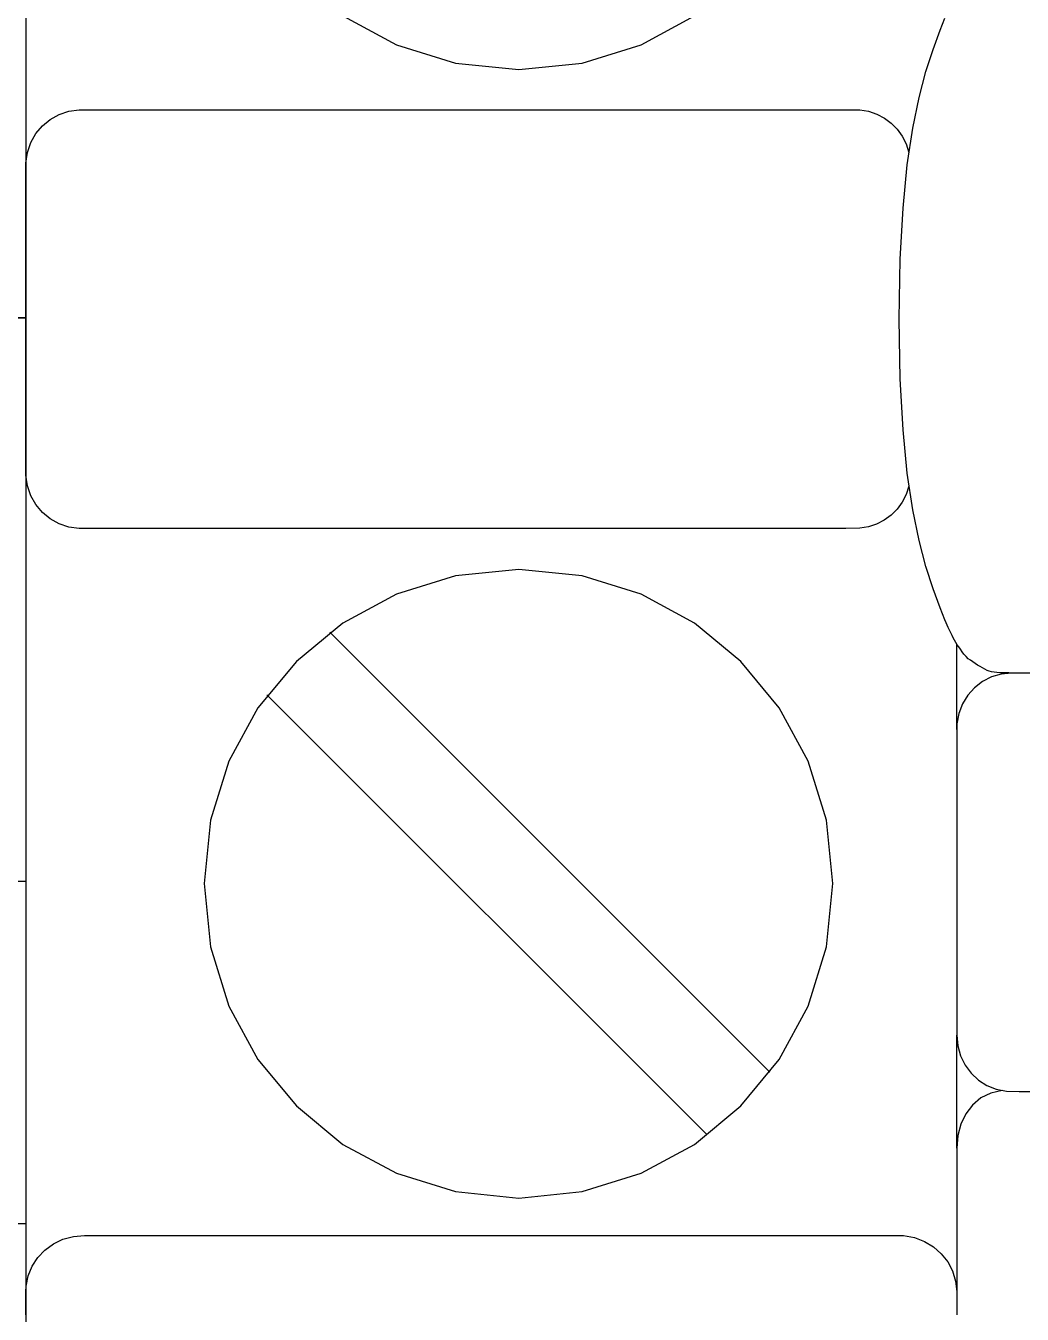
# Model space of a CAD drawing. Extents: x 1 to 47.7, y 0.2 to 35.
# Drawn here: x 34.958 to 35.488, y 2.905 to 3.591 of the extents above; entities that cross this region are included whole.
import ezdxf

# ---------------------------------------------------------------- set-up
doc = ezdxf.new("R2010")
doc.units = 0
doc.header["$MEASUREMENT"] = 0
for name, color, linetype in [('5_1___24__TARGET_LEDS___12', 7, 'CONTINUOUS'), ('6_1__EMPTY_IO_BOARD_POSITI', 7, 'CONTINUOUS'), ('6_2___8__INDEPENDENT_INPUT', 7, 'CONTINUOUS'), ('6_3___8__OPTOISO_INDEPENDE', 7, 'CONTINUOUS'), ('6_4___24__OPTOISO_INDEPEND', 7, 'CONTINUOUS'), ('6_5___8__INDEPENDENT_INPUT', 7, 'CONTINUOUS'), ('6_6___8__INDEPENDENT_INPUT', 7, 'CONTINUOUS'), ('6_7___8__OPTOISO_INDEPENDE', 7, 'CONTINUOUS'), ('6_8___8__OPTOISO_INDEPENDE', 7, 'CONTINUOUS'), ('7_0_____DWG', 7, 'CONTINUOUS')]:
    doc.layers.add(name, color=color, linetype=linetype)

msp = doc.modelspace()

# ---------------------------------------------------------------- linework, layer by layer
at = {"layer": '5_1___24__TARGET_LEDS___12'}
for points in [[(34.95794, 3.60324), (34.95794, 3.49213), (34.95794, 3.3868), (34.95794, 3.2877), (34.95794, 3.19529), (34.95794, 3.11), (34.95794, 3.07017), (34.95794, 3.03228), (34.95794, 2.9964), (34.95794, 2.96258), (34.95794, 2.93088), (34.95794, 2.90134)], [(35.12675, 3.59585), (35.15519, 3.58042), (35.1866, 3.57067), (35.22031, 3.56727), (35.25399, 3.57067), (35.28536, 3.58042), (35.31374, 3.59585)], [(35.4826, 3.24603), (35.4811, 3.24604), (35.47953, 3.24606), (35.47793, 3.24611), (35.47633, 3.24619), (35.47477, 3.24631), (35.47329, 3.24648), (35.47191, 3.24671), (35.47069, 3.247), (35.46955, 3.24742), (35.4683, 3.24801), (35.46704, 3.2487), (35.46578, 3.24946), (35.46451, 3.25027), (35.46324, 3.2511), (35.46197, 3.25195), (35.46071, 3.25278), (35.45946, 3.25357), (35.45831, 3.2548), (35.45724, 3.25611), (35.45625, 3.25739), (35.45532, 3.25865), (35.45446, 3.25989), (35.45365, 3.26112), (35.45289, 3.26235), (35.45218, 3.26358), (35.45152, 3.26482), (35.4509, 3.26599), (35.45034, 3.26708), (35.44981, 3.26814), (35.4493, 3.2692), (35.44879, 3.27031), (35.44827, 3.27151), (35.4477, 3.27283), (35.44708, 3.27433), (35.4446, 3.28065), (35.44079, 3.29093), (35.43698, 3.30272), (35.43331, 3.31654), (35.42995, 3.33291), (35.42707, 3.35237), (35.42481, 3.37544), (35.42334, 3.40265), (35.42281, 3.43451), (35.42334, 3.46637), (35.42481, 3.49357), (35.42707, 3.51663), (35.42995, 3.53609), (35.43331, 3.55247), (35.43698, 3.56628), (35.44079, 3.57807), (35.4446, 3.58835), (35.44708, 3.59467)], [(35.42793, 3.34545), (35.42643, 3.34101), (35.42431, 3.33692), (35.42163, 3.33324), (35.41844, 3.33002), (35.41479, 3.32734), (35.41076, 3.32525), (35.4064, 3.32382), (35.40176, 3.3231), (35.39427, 3.32303), (35.36203, 3.32303), (35.30794, 3.32303), (35.24027, 3.32303), (35.16729, 3.32303), (35.09725, 3.32303), (35.03844, 3.32303), (34.99911, 3.32303), (34.98636, 3.32304), (34.9808, 3.32374), (34.97562, 3.32547), (34.9709, 3.3281), (34.96677, 3.33155), (34.96331, 3.3357), (34.96063, 3.34045), (34.95882, 3.34571), (34.95798, 3.35136), (34.95794, 3.35634), (34.95794, 3.3705), (34.95794, 3.39282), (34.95794, 3.42004), (34.95794, 3.44888), (34.95794, 3.4761), (34.95794, 3.49842), (34.95794, 3.51258), (34.95798, 3.51756), (34.95882, 3.52321), (34.96063, 3.52846), (34.96331, 3.53322), (34.96677, 3.53737), (34.9709, 3.54081), (34.97562, 3.54344), (34.9808, 3.54516), (34.98636, 3.54586), (34.99911, 3.54588), (35.03844, 3.54588), (35.09725, 3.54588), (35.16729, 3.54588), (35.24027, 3.54588), (35.30794, 3.54588), (35.36203, 3.54588), (35.39427, 3.54588), (35.40177, 3.5458), (35.40643, 3.54508), (35.41081, 3.54363), (35.41486, 3.54151), (35.4185, 3.5388), (35.42169, 3.53555), (35.42436, 3.53183), (35.42646, 3.5277), (35.42793, 3.52322)], [(34.95798, 3.43519), (34.80829, 3.43519), (34.80828, 3.35518)], [(35.35396, 3.03351), (35.1197, 3.26777)], [(35.45336, 3.21604), (35.45336, 3.26159)], [(35.4983, 3.24603), (35.4826, 3.24603), (35.47704, 3.24549), (35.47183, 3.24393), (35.46707, 3.24146), (35.46287, 3.23818), (35.45931, 3.23419), (35.45649, 3.22958), (35.45452, 3.22446), (35.45349, 3.21893), (35.45336, 3.21442), (35.45336, 3.20262), (35.45336, 3.18206), (35.45336, 3.15594), (35.45336, 3.12744), (35.45336, 3.09973), (35.45336, 3.07599), (35.45336, 3.05942), (35.45336, 3.05319), (35.45388, 3.04749), (35.4554, 3.04215), (35.4578, 3.03727), (35.461, 3.03295), (35.4649, 3.0293), (35.46939, 3.02641), (35.47438, 3.02438), (35.47978, 3.02332), (35.48669, 3.02318), (35.51642, 3.02318)], [(35.32054, 3.00009), (35.08628, 3.23435)], [(35.45336, 3.00764), (35.45336, 3.05319)], [(35.47758, 3.02376), (35.47155, 3.02239), (35.46627, 3.01976), (35.4618, 3.01602), (35.45821, 3.01134), (35.45556, 3.00585), (35.45392, 2.99971), (35.45336, 2.99307), (35.45336, 2.98884), (35.45336, 2.97792), (35.45336, 2.96298), (35.45336, 2.94671), (35.45336, 2.93178), (35.45336, 2.92085), (35.45336, 2.91662)], [(35.45336, 2.99307), (35.45336, 3.00764)], [(34.95794, 2.90425), (34.95794, 2.90472), (34.95794, 2.90598), (34.95794, 2.90778), (34.95794, 2.90989), (34.95794, 2.91205), (34.95794, 2.91404), (34.95794, 2.9156), (34.95794, 2.91649), (34.95808, 2.91951), (34.95919, 2.92504), (34.96131, 2.93016), (34.96432, 2.93477), (34.96814, 2.93877), (34.97265, 2.94205), (34.97774, 2.94452), (34.98332, 2.94608), (34.98927, 2.94662), (35.00583, 2.94662), (35.04988, 2.94662), (35.11294, 2.94662), (35.18658, 2.94662), (35.26234, 2.94662), (35.33175, 2.94662), (35.38636, 2.94662), (35.41772, 2.94662), (35.42505, 2.94648), (35.43083, 2.94542), (35.43617, 2.9434), (35.44099, 2.94051), (35.44516, 2.93685), (35.44859, 2.93254), (35.45117, 2.92766), (35.45279, 2.92232), (35.45336, 2.91662), (35.45336, 2.91614), (35.45336, 2.91489), (35.45336, 2.91308), (35.45336, 2.91098), (35.45336, 2.90881), (35.45336, 2.90683), (35.45336, 2.90527), (35.45336, 2.90437)]]:
    msp.add_lwpolyline(points, dxfattribs=at)
msp.add_lwpolyline([(35.22031, 2.9665), (35.25399, 2.9699), (35.28536, 2.97966), (35.31374, 2.99509), (35.33846, 3.01553), (35.35886, 3.0403), (35.37426, 3.06874), (35.38399, 3.10018), (35.38738, 3.13393), (35.38399, 3.16763), (35.37426, 3.19902), (35.35886, 3.22743), (35.33846, 3.25219), (35.31374, 3.27262), (35.28536, 3.28804), (35.25399, 3.29779), (35.22031, 3.30119), (35.1866, 3.29779), (35.15519, 3.28804), (35.12675, 3.27262), (35.10196, 3.25219), (35.08149, 3.22743), (35.06604, 3.19902), (35.05626, 3.16763), (35.05286, 3.13393), (35.05626, 3.10018), (35.06604, 3.06874), (35.08149, 3.0403), (35.10196, 3.01553), (35.12675, 2.99509), (35.15519, 2.97966), (35.1866, 2.9699)], close=True, dxfattribs=at)
at = {"layer": '6_1__EMPTY_IO_BOARD_POSITI'}
msp.add_lwpolyline([(34.95817, 2.86891), (34.95817, 2.90728), (34.95817, 2.95), (34.95817, 2.99693), (34.95817, 3.04791), (34.95817, 3.10279), (34.95817, 3.16141), (34.95817, 3.22362), (34.95817, 3.28928), (34.95817, 3.35822), (34.95817, 3.43029), (34.95817, 3.50534), (34.95817, 3.58321), (34.95817, 3.66375)], dxfattribs=at)
at = {"layer": '6_2___8__INDEPENDENT_INPUT'}
for points in [[(34.95794, 3.60324), (34.95794, 3.49213), (34.95794, 3.3868), (34.95794, 3.2877), (34.95794, 3.19529), (34.95794, 3.11), (34.95794, 3.07017), (34.95794, 3.03228), (34.95794, 2.9964), (34.95794, 2.96258), (34.95794, 2.93088), (34.95794, 2.90134)], [(35.12675, 3.59585), (35.15519, 3.58042), (35.1866, 3.57067), (35.22031, 3.56727), (35.25399, 3.57067), (35.28536, 3.58042), (35.31374, 3.59585)], [(35.4826, 3.24603), (35.4811, 3.24604), (35.47953, 3.24606), (35.47793, 3.24611), (35.47633, 3.24619), (35.47477, 3.24631), (35.47329, 3.24648), (35.47191, 3.24671), (35.47069, 3.247), (35.46955, 3.24742), (35.4683, 3.24801), (35.46704, 3.2487), (35.46578, 3.24946), (35.46451, 3.25027), (35.46324, 3.2511), (35.46197, 3.25195), (35.46071, 3.25278), (35.45946, 3.25357), (35.45831, 3.2548), (35.45724, 3.25611), (35.45625, 3.25739), (35.45532, 3.25865), (35.45446, 3.25989), (35.45365, 3.26112), (35.45289, 3.26235), (35.45218, 3.26358), (35.45152, 3.26482), (35.4509, 3.26599), (35.45034, 3.26708), (35.44981, 3.26814), (35.4493, 3.2692), (35.44879, 3.27031), (35.44827, 3.27151), (35.4477, 3.27283), (35.44708, 3.27433), (35.4446, 3.28065), (35.44079, 3.29093), (35.43698, 3.30272), (35.43331, 3.31654), (35.42995, 3.33291), (35.42707, 3.35237), (35.42481, 3.37544), (35.42334, 3.40265), (35.42281, 3.43451), (35.42334, 3.46637), (35.42481, 3.49357), (35.42707, 3.51663), (35.42995, 3.53609), (35.43331, 3.55247), (35.43698, 3.56628), (35.44079, 3.57807), (35.4446, 3.58835), (35.44708, 3.59467)], [(35.42793, 3.34545), (35.42643, 3.34101), (35.42431, 3.33692), (35.42163, 3.33324), (35.41844, 3.33002), (35.41479, 3.32734), (35.41076, 3.32525), (35.4064, 3.32382), (35.40176, 3.3231), (35.39427, 3.32303), (35.36203, 3.32303), (35.30794, 3.32303), (35.24027, 3.32303), (35.16729, 3.32303), (35.09725, 3.32303), (35.03844, 3.32303), (34.99911, 3.32303), (34.98636, 3.32304), (34.9808, 3.32374), (34.97562, 3.32547), (34.9709, 3.3281), (34.96677, 3.33155), (34.96331, 3.3357), (34.96063, 3.34045), (34.95882, 3.34571), (34.95798, 3.35136), (34.95794, 3.35634), (34.95794, 3.3705), (34.95794, 3.39282), (34.95794, 3.42004), (34.95794, 3.44888), (34.95794, 3.4761), (34.95794, 3.49842), (34.95794, 3.51258), (34.95798, 3.51756), (34.95882, 3.52321), (34.96063, 3.52846), (34.96331, 3.53322), (34.96677, 3.53737), (34.9709, 3.54081), (34.97562, 3.54344), (34.9808, 3.54516), (34.98636, 3.54586), (34.99911, 3.54588), (35.03844, 3.54588), (35.09725, 3.54588), (35.16729, 3.54588), (35.24027, 3.54588), (35.30794, 3.54588), (35.36203, 3.54588), (35.39427, 3.54588), (35.40177, 3.5458), (35.40643, 3.54508), (35.41081, 3.54363), (35.41486, 3.54151), (35.4185, 3.5388), (35.42169, 3.53555), (35.42436, 3.53183), (35.42646, 3.5277), (35.42793, 3.52322)], [(35.35396, 3.03351), (35.1197, 3.26777)], [(35.45336, 3.21604), (35.45336, 3.26159)], [(35.4983, 3.24603), (35.4826, 3.24603), (35.47704, 3.24549), (35.47183, 3.24393), (35.46707, 3.24146), (35.46287, 3.23818), (35.45931, 3.23419), (35.45649, 3.22958), (35.45452, 3.22446), (35.45349, 3.21893), (35.45336, 3.21442), (35.45336, 3.20262), (35.45336, 3.18206), (35.45336, 3.15594), (35.45336, 3.12744), (35.45336, 3.09973), (35.45336, 3.07599), (35.45336, 3.05942), (35.45336, 3.05319), (35.45388, 3.04749), (35.4554, 3.04215), (35.4578, 3.03727), (35.461, 3.03295), (35.4649, 3.0293), (35.46939, 3.02641), (35.47438, 3.02438), (35.47978, 3.02332), (35.48669, 3.02318), (35.51642, 3.02318)], [(35.32054, 3.00009), (35.08628, 3.23435)], [(35.45336, 3.00764), (35.45336, 3.05319)], [(35.47758, 3.02376), (35.47155, 3.02239), (35.46627, 3.01976), (35.4618, 3.01602), (35.45821, 3.01134), (35.45556, 3.00585), (35.45392, 2.99971), (35.45336, 2.99307), (35.45336, 2.98884), (35.45336, 2.97792), (35.45336, 2.96298), (35.45336, 2.94671), (35.45336, 2.93178), (35.45336, 2.92085), (35.45336, 2.91662)], [(35.45336, 2.99307), (35.45336, 3.00764)], [(34.95794, 2.90425), (34.95794, 2.90472), (34.95794, 2.90598), (34.95794, 2.90778), (34.95794, 2.90989), (34.95794, 2.91205), (34.95794, 2.91404), (34.95794, 2.9156), (34.95794, 2.91649), (34.95808, 2.91951), (34.95919, 2.92504), (34.96131, 2.93016), (34.96432, 2.93477), (34.96814, 2.93877), (34.97265, 2.94205), (34.97774, 2.94452), (34.98332, 2.94608), (34.98927, 2.94662), (35.00583, 2.94662), (35.04988, 2.94662), (35.11294, 2.94662), (35.18658, 2.94662), (35.26234, 2.94662), (35.33175, 2.94662), (35.38636, 2.94662), (35.41772, 2.94662), (35.42505, 2.94648), (35.43083, 2.94542), (35.43617, 2.9434), (35.44099, 2.94051), (35.44516, 2.93685), (35.44859, 2.93254), (35.45117, 2.92766), (35.45279, 2.92232), (35.45336, 2.91662), (35.45336, 2.91614), (35.45336, 2.91489), (35.45336, 2.91308), (35.45336, 2.91098), (35.45336, 2.90881), (35.45336, 2.90683), (35.45336, 2.90527), (35.45336, 2.90437)]]:
    msp.add_lwpolyline(points, dxfattribs=at)
msp.add_lwpolyline([(35.22031, 2.9665), (35.25399, 2.9699), (35.28536, 2.97966), (35.31374, 2.99509), (35.33846, 3.01553), (35.35886, 3.0403), (35.37426, 3.06874), (35.38399, 3.10018), (35.38738, 3.13393), (35.38399, 3.16763), (35.37426, 3.19902), (35.35886, 3.22743), (35.33846, 3.25219), (35.31374, 3.27262), (35.28536, 3.28804), (35.25399, 3.29779), (35.22031, 3.30119), (35.1866, 3.29779), (35.15519, 3.28804), (35.12675, 3.27262), (35.10196, 3.25219), (35.08149, 3.22743), (35.06604, 3.19902), (35.05626, 3.16763), (35.05286, 3.13393), (35.05626, 3.10018), (35.06604, 3.06874), (35.08149, 3.0403), (35.10196, 3.01553), (35.12675, 2.99509), (35.15519, 2.97966), (35.1866, 2.9699)], close=True, dxfattribs=at)
at = {"layer": '6_3___8__OPTOISO_INDEPENDE'}
for points in [[(34.95794, 3.60324), (34.95794, 3.49213), (34.95794, 3.3868), (34.95794, 3.2877), (34.95794, 3.19529), (34.95794, 3.11), (34.95794, 3.07017), (34.95794, 3.03228), (34.95794, 2.9964), (34.95794, 2.96258), (34.95794, 2.93088), (34.95794, 2.90134)], [(35.12675, 3.59585), (35.15519, 3.58042), (35.1866, 3.57067), (35.22031, 3.56727), (35.25399, 3.57067), (35.28536, 3.58042), (35.31374, 3.59585)], [(35.4826, 3.24603), (35.4811, 3.24604), (35.47953, 3.24606), (35.47793, 3.24611), (35.47633, 3.24619), (35.47477, 3.24631), (35.47329, 3.24648), (35.47191, 3.24671), (35.47069, 3.247), (35.46955, 3.24742), (35.4683, 3.24801), (35.46704, 3.2487), (35.46578, 3.24946), (35.46451, 3.25027), (35.46324, 3.2511), (35.46197, 3.25195), (35.46071, 3.25278), (35.45946, 3.25357), (35.45831, 3.2548), (35.45724, 3.25611), (35.45625, 3.25739), (35.45532, 3.25865), (35.45446, 3.25989), (35.45365, 3.26112), (35.45289, 3.26235), (35.45218, 3.26358), (35.45152, 3.26482), (35.4509, 3.26599), (35.45034, 3.26708), (35.44981, 3.26814), (35.4493, 3.2692), (35.44879, 3.27031), (35.44827, 3.27151), (35.4477, 3.27283), (35.44708, 3.27433), (35.4446, 3.28065), (35.44079, 3.29093), (35.43698, 3.30272), (35.43331, 3.31654), (35.42995, 3.33291), (35.42707, 3.35237), (35.42481, 3.37544), (35.42334, 3.40265), (35.42281, 3.43451), (35.42334, 3.46637), (35.42481, 3.49357), (35.42707, 3.51663), (35.42995, 3.53609), (35.43331, 3.55247), (35.43698, 3.56628), (35.44079, 3.57807), (35.4446, 3.58835), (35.44708, 3.59467)], [(35.42793, 3.34545), (35.42643, 3.34101), (35.42431, 3.33692), (35.42163, 3.33324), (35.41844, 3.33002), (35.41479, 3.32734), (35.41076, 3.32525), (35.4064, 3.32382), (35.40176, 3.3231), (35.39427, 3.32303), (35.36203, 3.32303), (35.30794, 3.32303), (35.24027, 3.32303), (35.16729, 3.32303), (35.09725, 3.32303), (35.03844, 3.32303), (34.99911, 3.32303), (34.98636, 3.32304), (34.9808, 3.32374), (34.97562, 3.32547), (34.9709, 3.3281), (34.96677, 3.33155), (34.96331, 3.3357), (34.96063, 3.34045), (34.95882, 3.34571), (34.95798, 3.35136), (34.95794, 3.35634), (34.95794, 3.3705), (34.95794, 3.39282), (34.95794, 3.42004), (34.95794, 3.44888), (34.95794, 3.4761), (34.95794, 3.49842), (34.95794, 3.51258), (34.95798, 3.51756), (34.95882, 3.52321), (34.96063, 3.52846), (34.96331, 3.53322), (34.96677, 3.53737), (34.9709, 3.54081), (34.97562, 3.54344), (34.9808, 3.54516), (34.98636, 3.54586), (34.99911, 3.54588), (35.03844, 3.54588), (35.09725, 3.54588), (35.16729, 3.54588), (35.24027, 3.54588), (35.30794, 3.54588), (35.36203, 3.54588), (35.39427, 3.54588), (35.40177, 3.5458), (35.40643, 3.54508), (35.41081, 3.54363), (35.41486, 3.54151), (35.4185, 3.5388), (35.42169, 3.53555), (35.42436, 3.53183), (35.42646, 3.5277), (35.42793, 3.52322)], [(35.35396, 3.03351), (35.1197, 3.26777)], [(35.45336, 3.21604), (35.45336, 3.26159)], [(35.4983, 3.24603), (35.4826, 3.24603), (35.47704, 3.24549), (35.47183, 3.24393), (35.46707, 3.24146), (35.46287, 3.23818), (35.45931, 3.23419), (35.45649, 3.22958), (35.45452, 3.22446), (35.45349, 3.21893), (35.45336, 3.21442), (35.45336, 3.20262), (35.45336, 3.18206), (35.45336, 3.15594), (35.45336, 3.12744), (35.45336, 3.09973), (35.45336, 3.07599), (35.45336, 3.05942), (35.45336, 3.05319), (35.45388, 3.04749), (35.4554, 3.04215), (35.4578, 3.03727), (35.461, 3.03295), (35.4649, 3.0293), (35.46939, 3.02641), (35.47438, 3.02438), (35.47978, 3.02332), (35.48669, 3.02318), (35.51642, 3.02318)], [(35.32054, 3.00009), (35.08628, 3.23435)], [(35.45336, 3.00764), (35.45336, 3.05319)], [(35.47758, 3.02376), (35.47155, 3.02239), (35.46627, 3.01976), (35.4618, 3.01602), (35.45821, 3.01134), (35.45556, 3.00585), (35.45392, 2.99971), (35.45336, 2.99307), (35.45336, 2.98884), (35.45336, 2.97792), (35.45336, 2.96298), (35.45336, 2.94671), (35.45336, 2.93178), (35.45336, 2.92085), (35.45336, 2.91662)], [(35.45336, 2.99307), (35.45336, 3.00764)], [(34.95794, 2.90425), (34.95794, 2.90472), (34.95794, 2.90598), (34.95794, 2.90778), (34.95794, 2.90989), (34.95794, 2.91205), (34.95794, 2.91404), (34.95794, 2.9156), (34.95794, 2.91649), (34.95808, 2.91951), (34.95919, 2.92504), (34.96131, 2.93016), (34.96432, 2.93477), (34.96814, 2.93877), (34.97265, 2.94205), (34.97774, 2.94452), (34.98332, 2.94608), (34.98927, 2.94662), (35.00583, 2.94662), (35.04988, 2.94662), (35.11294, 2.94662), (35.18658, 2.94662), (35.26234, 2.94662), (35.33175, 2.94662), (35.38636, 2.94662), (35.41772, 2.94662), (35.42505, 2.94648), (35.43083, 2.94542), (35.43617, 2.9434), (35.44099, 2.94051), (35.44516, 2.93685), (35.44859, 2.93254), (35.45117, 2.92766), (35.45279, 2.92232), (35.45336, 2.91662), (35.45336, 2.91614), (35.45336, 2.91489), (35.45336, 2.91308), (35.45336, 2.91098), (35.45336, 2.90881), (35.45336, 2.90683), (35.45336, 2.90527), (35.45336, 2.90437)]]:
    msp.add_lwpolyline(points, dxfattribs=at)
msp.add_lwpolyline([(35.22031, 2.9665), (35.25399, 2.9699), (35.28536, 2.97966), (35.31374, 2.99509), (35.33846, 3.01553), (35.35886, 3.0403), (35.37426, 3.06874), (35.38399, 3.10018), (35.38738, 3.13393), (35.38399, 3.16763), (35.37426, 3.19902), (35.35886, 3.22743), (35.33846, 3.25219), (35.31374, 3.27262), (35.28536, 3.28804), (35.25399, 3.29779), (35.22031, 3.30119), (35.1866, 3.29779), (35.15519, 3.28804), (35.12675, 3.27262), (35.10196, 3.25219), (35.08149, 3.22743), (35.06604, 3.19902), (35.05626, 3.16763), (35.05286, 3.13393), (35.05626, 3.10018), (35.06604, 3.06874), (35.08149, 3.0403), (35.10196, 3.01553), (35.12675, 2.99509), (35.15519, 2.97966), (35.1866, 2.9699)], close=True, dxfattribs=at)
at = {"layer": '6_4___24__OPTOISO_INDEPEND'}
for points in [[(34.95794, 3.60324), (34.95794, 3.49213), (34.95794, 3.3868), (34.95794, 3.2877), (34.95794, 3.19529), (34.95794, 3.11), (34.95794, 3.07017), (34.95794, 3.03228), (34.95794, 2.9964), (34.95794, 2.96258), (34.95794, 2.93088), (34.95794, 2.90134)], [(35.12675, 3.59585), (35.15519, 3.58042), (35.1866, 3.57067), (35.22031, 3.56727), (35.25399, 3.57067), (35.28536, 3.58042), (35.31374, 3.59585)], [(35.4826, 3.24603), (35.4811, 3.24604), (35.47953, 3.24606), (35.47793, 3.24611), (35.47633, 3.24619), (35.47477, 3.24631), (35.47329, 3.24648), (35.47191, 3.24671), (35.47069, 3.247), (35.46955, 3.24742), (35.4683, 3.24801), (35.46704, 3.2487), (35.46578, 3.24946), (35.46451, 3.25027), (35.46324, 3.2511), (35.46197, 3.25195), (35.46071, 3.25278), (35.45946, 3.25357), (35.45831, 3.2548), (35.45724, 3.25611), (35.45625, 3.25739), (35.45532, 3.25865), (35.45446, 3.25989), (35.45365, 3.26112), (35.45289, 3.26235), (35.45218, 3.26358), (35.45152, 3.26482), (35.4509, 3.26599), (35.45034, 3.26708), (35.44981, 3.26814), (35.4493, 3.2692), (35.44879, 3.27031), (35.44827, 3.27151), (35.4477, 3.27283), (35.44708, 3.27433), (35.4446, 3.28065), (35.44079, 3.29093), (35.43698, 3.30272), (35.43331, 3.31654), (35.42995, 3.33291), (35.42707, 3.35237), (35.42481, 3.37544), (35.42334, 3.40265), (35.42281, 3.43451), (35.42334, 3.46637), (35.42481, 3.49357), (35.42707, 3.51663), (35.42995, 3.53609), (35.43331, 3.55247), (35.43698, 3.56628), (35.44079, 3.57807), (35.4446, 3.58835), (35.44708, 3.59467)], [(35.42793, 3.34545), (35.42643, 3.34101), (35.42431, 3.33692), (35.42163, 3.33324), (35.41844, 3.33002), (35.41479, 3.32734), (35.41076, 3.32525), (35.4064, 3.32382), (35.40176, 3.3231), (35.39427, 3.32303), (35.36203, 3.32303), (35.30794, 3.32303), (35.24027, 3.32303), (35.16729, 3.32303), (35.09725, 3.32303), (35.03844, 3.32303), (34.99911, 3.32303), (34.98636, 3.32304), (34.9808, 3.32374), (34.97562, 3.32547), (34.9709, 3.3281), (34.96677, 3.33155), (34.96331, 3.3357), (34.96063, 3.34045), (34.95882, 3.34571), (34.95798, 3.35136), (34.95794, 3.35634), (34.95794, 3.3705), (34.95794, 3.39282), (34.95794, 3.42004), (34.95794, 3.44888), (34.95794, 3.4761), (34.95794, 3.49842), (34.95794, 3.51258), (34.95798, 3.51756), (34.95882, 3.52321), (34.96063, 3.52846), (34.96331, 3.53322), (34.96677, 3.53737), (34.9709, 3.54081), (34.97562, 3.54344), (34.9808, 3.54516), (34.98636, 3.54586), (34.99911, 3.54588), (35.03844, 3.54588), (35.09725, 3.54588), (35.16729, 3.54588), (35.24027, 3.54588), (35.30794, 3.54588), (35.36203, 3.54588), (35.39427, 3.54588), (35.40177, 3.5458), (35.40643, 3.54508), (35.41081, 3.54363), (35.41486, 3.54151), (35.4185, 3.5388), (35.42169, 3.53555), (35.42436, 3.53183), (35.42646, 3.5277), (35.42793, 3.52322)], [(35.35396, 3.03351), (35.1197, 3.26777)], [(35.45336, 3.21604), (35.45336, 3.26159)], [(35.4983, 3.24603), (35.4826, 3.24603), (35.47704, 3.24549), (35.47183, 3.24393), (35.46707, 3.24146), (35.46287, 3.23818), (35.45931, 3.23419), (35.45649, 3.22958), (35.45452, 3.22446), (35.45349, 3.21893), (35.45336, 3.21442), (35.45336, 3.20262), (35.45336, 3.18206), (35.45336, 3.15594), (35.45336, 3.12744), (35.45336, 3.09973), (35.45336, 3.07599), (35.45336, 3.05942), (35.45336, 3.05319), (35.45388, 3.04749), (35.4554, 3.04215), (35.4578, 3.03727), (35.461, 3.03295), (35.4649, 3.0293), (35.46939, 3.02641), (35.47438, 3.02438), (35.47978, 3.02332), (35.48669, 3.02318), (35.51642, 3.02318)], [(35.32054, 3.00009), (35.08628, 3.23435)], [(35.45336, 3.00764), (35.45336, 3.05319)], [(35.47758, 3.02376), (35.47155, 3.02239), (35.46627, 3.01976), (35.4618, 3.01602), (35.45821, 3.01134), (35.45556, 3.00585), (35.45392, 2.99971), (35.45336, 2.99307), (35.45336, 2.98884), (35.45336, 2.97792), (35.45336, 2.96298), (35.45336, 2.94671), (35.45336, 2.93178), (35.45336, 2.92085), (35.45336, 2.91662)], [(35.45336, 2.99307), (35.45336, 3.00764)], [(34.95794, 2.90425), (34.95794, 2.90472), (34.95794, 2.90598), (34.95794, 2.90778), (34.95794, 2.90989), (34.95794, 2.91205), (34.95794, 2.91404), (34.95794, 2.9156), (34.95794, 2.91649), (34.95808, 2.91951), (34.95919, 2.92504), (34.96131, 2.93016), (34.96432, 2.93477), (34.96814, 2.93877), (34.97265, 2.94205), (34.97774, 2.94452), (34.98332, 2.94608), (34.98927, 2.94662), (35.00583, 2.94662), (35.04988, 2.94662), (35.11294, 2.94662), (35.18658, 2.94662), (35.26234, 2.94662), (35.33175, 2.94662), (35.38636, 2.94662), (35.41772, 2.94662), (35.42505, 2.94648), (35.43083, 2.94542), (35.43617, 2.9434), (35.44099, 2.94051), (35.44516, 2.93685), (35.44859, 2.93254), (35.45117, 2.92766), (35.45279, 2.92232), (35.45336, 2.91662), (35.45336, 2.91614), (35.45336, 2.91489), (35.45336, 2.91308), (35.45336, 2.91098), (35.45336, 2.90881), (35.45336, 2.90683), (35.45336, 2.90527), (35.45336, 2.90437)]]:
    msp.add_lwpolyline(points, dxfattribs=at)
msp.add_lwpolyline([(35.22031, 2.9665), (35.25399, 2.9699), (35.28536, 2.97966), (35.31374, 2.99509), (35.33846, 3.01553), (35.35886, 3.0403), (35.37426, 3.06874), (35.38399, 3.10018), (35.38738, 3.13393), (35.38399, 3.16763), (35.37426, 3.19902), (35.35886, 3.22743), (35.33846, 3.25219), (35.31374, 3.27262), (35.28536, 3.28804), (35.25399, 3.29779), (35.22031, 3.30119), (35.1866, 3.29779), (35.15519, 3.28804), (35.12675, 3.27262), (35.10196, 3.25219), (35.08149, 3.22743), (35.06604, 3.19902), (35.05626, 3.16763), (35.05286, 3.13393), (35.05626, 3.10018), (35.06604, 3.06874), (35.08149, 3.0403), (35.10196, 3.01553), (35.12675, 2.99509), (35.15519, 2.97966), (35.1866, 2.9699)], close=True, dxfattribs=at)
at = {"layer": '6_5___8__INDEPENDENT_INPUT'}
for points in [[(34.95795, 3.43519), (34.80828, 3.43519), (34.80828, 3.50516), (34.76703, 3.52517), (34.84954, 3.55519), (34.76703, 3.5852), (34.84954, 3.61522), (34.76703, 3.64523), (34.84954, 3.67525), (34.80828, 3.69526), (34.80828, 3.73519), (34.95795, 3.73519)], [(34.95794, 3.60324), (34.95794, 3.49213), (34.95794, 3.3868), (34.95794, 3.2877), (34.95794, 3.19529), (34.95794, 3.11), (34.95794, 3.07017), (34.95794, 3.03228), (34.95794, 2.9964), (34.95794, 2.96258), (34.95794, 2.93088), (34.95794, 2.90134)], [(35.12675, 3.59585), (35.15519, 3.58042), (35.1866, 3.57067), (35.22031, 3.56727), (35.25399, 3.57067), (35.28536, 3.58042), (35.31374, 3.59585)], [(35.4826, 3.24603), (35.4811, 3.24604), (35.47953, 3.24606), (35.47793, 3.24611), (35.47633, 3.24619), (35.47477, 3.24631), (35.47329, 3.24648), (35.47191, 3.24671), (35.47069, 3.247), (35.46955, 3.24742), (35.4683, 3.24801), (35.46704, 3.2487), (35.46578, 3.24946), (35.46451, 3.25027), (35.46324, 3.2511), (35.46197, 3.25195), (35.46071, 3.25278), (35.45946, 3.25357), (35.45831, 3.2548), (35.45724, 3.25611), (35.45625, 3.25739), (35.45532, 3.25865), (35.45446, 3.25989), (35.45365, 3.26112), (35.45289, 3.26235), (35.45218, 3.26358), (35.45152, 3.26482), (35.4509, 3.26599), (35.45034, 3.26708), (35.44981, 3.26814), (35.4493, 3.2692), (35.44879, 3.27031), (35.44827, 3.27151), (35.4477, 3.27283), (35.44708, 3.27433), (35.4446, 3.28065), (35.44079, 3.29093), (35.43698, 3.30272), (35.43331, 3.31654), (35.42995, 3.33291), (35.42707, 3.35237), (35.42481, 3.37544), (35.42334, 3.40265), (35.42281, 3.43451), (35.42334, 3.46637), (35.42481, 3.49357), (35.42707, 3.51663), (35.42995, 3.53609), (35.43331, 3.55247), (35.43698, 3.56628), (35.44079, 3.57807), (35.4446, 3.58835), (35.44708, 3.59467)], [(35.42793, 3.34545), (35.42643, 3.34101), (35.42431, 3.33692), (35.42163, 3.33324), (35.41844, 3.33002), (35.41479, 3.32734), (35.41076, 3.32525), (35.4064, 3.32382), (35.40176, 3.3231), (35.39427, 3.32303), (35.36203, 3.32303), (35.30794, 3.32303), (35.24027, 3.32303), (35.16729, 3.32303), (35.09725, 3.32303), (35.03844, 3.32303), (34.99911, 3.32303), (34.98636, 3.32304), (34.9808, 3.32374), (34.97562, 3.32547), (34.9709, 3.3281), (34.96677, 3.33155), (34.96331, 3.3357), (34.96063, 3.34045), (34.95882, 3.34571), (34.95798, 3.35136), (34.95794, 3.35634), (34.95794, 3.3705), (34.95794, 3.39282), (34.95794, 3.42004), (34.95794, 3.44888), (34.95794, 3.4761), (34.95794, 3.49842), (34.95794, 3.51258), (34.95798, 3.51756), (34.95882, 3.52321), (34.96063, 3.52846), (34.96331, 3.53322), (34.96677, 3.53737), (34.9709, 3.54081), (34.97562, 3.54344), (34.9808, 3.54516), (34.98636, 3.54586), (34.99911, 3.54588), (35.03844, 3.54588), (35.09725, 3.54588), (35.16729, 3.54588), (35.24027, 3.54588), (35.30794, 3.54588), (35.36203, 3.54588), (35.39427, 3.54588), (35.40177, 3.5458), (35.40643, 3.54508), (35.41081, 3.54363), (35.41486, 3.54151), (35.4185, 3.5388), (35.42169, 3.53555), (35.42436, 3.53183), (35.42646, 3.5277), (35.42793, 3.52322)], [(34.80828, 3.31277), (34.80828, 3.43519), (34.95795, 3.43519)], [(35.35396, 3.03351), (35.1197, 3.26777)], [(35.45336, 3.21604), (35.45336, 3.26159)], [(34.80828, 3.2577), (34.80828, 3.1352), (34.95795, 3.1352)], [(35.4983, 3.24603), (35.4826, 3.24603), (35.47704, 3.24549), (35.47183, 3.24393), (35.46707, 3.24146), (35.46287, 3.23818), (35.45931, 3.23419), (35.45649, 3.22958), (35.45452, 3.22446), (35.45349, 3.21893), (35.45336, 3.21442), (35.45336, 3.20262), (35.45336, 3.18206), (35.45336, 3.15594), (35.45336, 3.12744), (35.45336, 3.09973), (35.45336, 3.07599), (35.45336, 3.05942), (35.45336, 3.05319), (35.45388, 3.04749), (35.4554, 3.04215), (35.4578, 3.03727), (35.461, 3.03295), (35.4649, 3.0293), (35.46939, 3.02641), (35.47438, 3.02438), (35.47978, 3.02332), (35.48669, 3.02318), (35.51642, 3.02318)], [(35.32054, 3.00009), (35.08628, 3.23435)], [(35.45336, 3.00764), (35.45336, 3.05319)], [(35.47758, 3.02376), (35.47155, 3.02239), (35.46627, 3.01976), (35.4618, 3.01602), (35.45821, 3.01134), (35.45556, 3.00585), (35.45392, 2.99971), (35.45336, 2.99307), (35.45336, 2.98884), (35.45336, 2.97792), (35.45336, 2.96298), (35.45336, 2.94671), (35.45336, 2.93178), (35.45336, 2.92085), (35.45336, 2.91662)], [(35.45336, 2.99307), (35.45336, 3.00764)], [(34.95794, 2.90425), (34.95794, 2.90472), (34.95794, 2.90598), (34.95794, 2.90778), (34.95794, 2.90989), (34.95794, 2.91205), (34.95794, 2.91404), (34.95794, 2.9156), (34.95794, 2.91649), (34.95808, 2.91951), (34.95919, 2.92504), (34.96131, 2.93016), (34.96432, 2.93477), (34.96814, 2.93877), (34.97265, 2.94205), (34.97774, 2.94452), (34.98332, 2.94608), (34.98927, 2.94662), (35.00583, 2.94662), (35.04988, 2.94662), (35.11294, 2.94662), (35.18658, 2.94662), (35.26234, 2.94662), (35.33175, 2.94662), (35.38636, 2.94662), (35.41772, 2.94662), (35.42505, 2.94648), (35.43083, 2.94542), (35.43617, 2.9434), (35.44099, 2.94051), (35.44516, 2.93685), (35.44859, 2.93254), (35.45117, 2.92766), (35.45279, 2.92232), (35.45336, 2.91662), (35.45336, 2.91614), (35.45336, 2.91489), (35.45336, 2.91308), (35.45336, 2.91098), (35.45336, 2.90881), (35.45336, 2.90683), (35.45336, 2.90527), (35.45336, 2.90437)]]:
    msp.add_lwpolyline(points, dxfattribs=at)
msp.add_lwpolyline([(35.22031, 2.9665), (35.25399, 2.9699), (35.28536, 2.97966), (35.31374, 2.99509), (35.33846, 3.01553), (35.35886, 3.0403), (35.37426, 3.06874), (35.38399, 3.10018), (35.38738, 3.13393), (35.38399, 3.16763), (35.37426, 3.19902), (35.35886, 3.22743), (35.33846, 3.25219), (35.31374, 3.27262), (35.28536, 3.28804), (35.25399, 3.29779), (35.22031, 3.30119), (35.1866, 3.29779), (35.15519, 3.28804), (35.12675, 3.27262), (35.10196, 3.25219), (35.08149, 3.22743), (35.06604, 3.19902), (35.05626, 3.16763), (35.05286, 3.13393), (35.05626, 3.10018), (35.06604, 3.06874), (35.08149, 3.0403), (35.10196, 3.01553), (35.12675, 2.99509), (35.15519, 2.97966), (35.1866, 2.9699)], close=True, dxfattribs=at)
at = {"layer": '6_6___8__INDEPENDENT_INPUT'}
for points in [[(34.95794, 3.60324), (34.95794, 3.49213), (34.95794, 3.3868), (34.95794, 3.2877), (34.95794, 3.19529), (34.95794, 3.11), (34.95794, 3.07017), (34.95794, 3.03228), (34.95794, 2.9964), (34.95794, 2.96258), (34.95794, 2.93088), (34.95794, 2.90134)], [(35.12675, 3.59585), (35.15519, 3.58042), (35.1866, 3.57067), (35.22031, 3.56727), (35.25399, 3.57067), (35.28536, 3.58042), (35.31374, 3.59585)], [(35.4826, 3.24603), (35.4811, 3.24604), (35.47953, 3.24606), (35.47793, 3.24611), (35.47633, 3.24619), (35.47477, 3.24631), (35.47329, 3.24648), (35.47191, 3.24671), (35.47069, 3.247), (35.46955, 3.24742), (35.4683, 3.24801), (35.46704, 3.2487), (35.46578, 3.24946), (35.46451, 3.25027), (35.46324, 3.2511), (35.46197, 3.25195), (35.46071, 3.25278), (35.45946, 3.25357), (35.45831, 3.2548), (35.45724, 3.25611), (35.45625, 3.25739), (35.45532, 3.25865), (35.45446, 3.25989), (35.45365, 3.26112), (35.45289, 3.26235), (35.45218, 3.26358), (35.45152, 3.26482), (35.4509, 3.26599), (35.45034, 3.26708), (35.44981, 3.26814), (35.4493, 3.2692), (35.44879, 3.27031), (35.44827, 3.27151), (35.4477, 3.27283), (35.44708, 3.27433), (35.4446, 3.28065), (35.44079, 3.29093), (35.43698, 3.30272), (35.43331, 3.31654), (35.42995, 3.33291), (35.42707, 3.35237), (35.42481, 3.37544), (35.42334, 3.40265), (35.42281, 3.43451), (35.42334, 3.46637), (35.42481, 3.49357), (35.42707, 3.51663), (35.42995, 3.53609), (35.43331, 3.55247), (35.43698, 3.56628), (35.44079, 3.57807), (35.4446, 3.58835), (35.44708, 3.59467)], [(35.42793, 3.34545), (35.42643, 3.34101), (35.42431, 3.33692), (35.42163, 3.33324), (35.41844, 3.33002), (35.41479, 3.32734), (35.41076, 3.32525), (35.4064, 3.32382), (35.40176, 3.3231), (35.39427, 3.32303), (35.36203, 3.32303), (35.30794, 3.32303), (35.24027, 3.32303), (35.16729, 3.32303), (35.09725, 3.32303), (35.03844, 3.32303), (34.99911, 3.32303), (34.98636, 3.32304), (34.9808, 3.32374), (34.97562, 3.32547), (34.9709, 3.3281), (34.96677, 3.33155), (34.96331, 3.3357), (34.96063, 3.34045), (34.95882, 3.34571), (34.95798, 3.35136), (34.95794, 3.35634), (34.95794, 3.3705), (34.95794, 3.39282), (34.95794, 3.42004), (34.95794, 3.44888), (34.95794, 3.4761), (34.95794, 3.49842), (34.95794, 3.51258), (34.95798, 3.51756), (34.95882, 3.52321), (34.96063, 3.52846), (34.96331, 3.53322), (34.96677, 3.53737), (34.9709, 3.54081), (34.97562, 3.54344), (34.9808, 3.54516), (34.98636, 3.54586), (34.99911, 3.54588), (35.03844, 3.54588), (35.09725, 3.54588), (35.16729, 3.54588), (35.24027, 3.54588), (35.30794, 3.54588), (35.36203, 3.54588), (35.39427, 3.54588), (35.40177, 3.5458), (35.40643, 3.54508), (35.41081, 3.54363), (35.41486, 3.54151), (35.4185, 3.5388), (35.42169, 3.53555), (35.42436, 3.53183), (35.42646, 3.5277), (35.42793, 3.52322)], [(35.35396, 3.03351), (35.1197, 3.26777)], [(35.45336, 3.21604), (35.45336, 3.26159)], [(35.4983, 3.24603), (35.4826, 3.24603), (35.47704, 3.24549), (35.47183, 3.24393), (35.46707, 3.24146), (35.46287, 3.23818), (35.45931, 3.23419), (35.45649, 3.22958), (35.45452, 3.22446), (35.45349, 3.21893), (35.45336, 3.21442), (35.45336, 3.20262), (35.45336, 3.18206), (35.45336, 3.15594), (35.45336, 3.12744), (35.45336, 3.09973), (35.45336, 3.07599), (35.45336, 3.05942), (35.45336, 3.05319), (35.45388, 3.04749), (35.4554, 3.04215), (35.4578, 3.03727), (35.461, 3.03295), (35.4649, 3.0293), (35.46939, 3.02641), (35.47438, 3.02438), (35.47978, 3.02332), (35.48669, 3.02318), (35.51642, 3.02318)], [(35.32054, 3.00009), (35.08628, 3.23435)], [(35.45336, 3.00764), (35.45336, 3.05319)], [(35.47758, 3.02376), (35.47155, 3.02239), (35.46627, 3.01976), (35.4618, 3.01602), (35.45821, 3.01134), (35.45556, 3.00585), (35.45392, 2.99971), (35.45336, 2.99307), (35.45336, 2.98884), (35.45336, 2.97792), (35.45336, 2.96298), (35.45336, 2.94671), (35.45336, 2.93178), (35.45336, 2.92085), (35.45336, 2.91662)], [(35.45336, 2.99307), (35.45336, 3.00764)], [(34.95794, 2.90425), (34.95794, 2.90472), (34.95794, 2.90598), (34.95794, 2.90778), (34.95794, 2.90989), (34.95794, 2.91205), (34.95794, 2.91404), (34.95794, 2.9156), (34.95794, 2.91649), (34.95808, 2.91951), (34.95919, 2.92504), (34.96131, 2.93016), (34.96432, 2.93477), (34.96814, 2.93877), (34.97265, 2.94205), (34.97774, 2.94452), (34.98332, 2.94608), (34.98927, 2.94662), (35.00583, 2.94662), (35.04988, 2.94662), (35.11294, 2.94662), (35.18658, 2.94662), (35.26234, 2.94662), (35.33175, 2.94662), (35.38636, 2.94662), (35.41772, 2.94662), (35.42505, 2.94648), (35.43083, 2.94542), (35.43617, 2.9434), (35.44099, 2.94051), (35.44516, 2.93685), (35.44859, 2.93254), (35.45117, 2.92766), (35.45279, 2.92232), (35.45336, 2.91662), (35.45336, 2.91614), (35.45336, 2.91489), (35.45336, 2.91308), (35.45336, 2.91098), (35.45336, 2.90881), (35.45336, 2.90683), (35.45336, 2.90527), (35.45336, 2.90437)]]:
    msp.add_lwpolyline(points, dxfattribs=at)
msp.add_lwpolyline([(35.22031, 2.9665), (35.25399, 2.9699), (35.28536, 2.97966), (35.31374, 2.99509), (35.33846, 3.01553), (35.35886, 3.0403), (35.37426, 3.06874), (35.38399, 3.10018), (35.38738, 3.13393), (35.38399, 3.16763), (35.37426, 3.19902), (35.35886, 3.22743), (35.33846, 3.25219), (35.31374, 3.27262), (35.28536, 3.28804), (35.25399, 3.29779), (35.22031, 3.30119), (35.1866, 3.29779), (35.15519, 3.28804), (35.12675, 3.27262), (35.10196, 3.25219), (35.08149, 3.22743), (35.06604, 3.19902), (35.05626, 3.16763), (35.05286, 3.13393), (35.05626, 3.10018), (35.06604, 3.06874), (35.08149, 3.0403), (35.10196, 3.01553), (35.12675, 2.99509), (35.15519, 2.97966), (35.1866, 2.9699)], close=True, dxfattribs=at)
at = {"layer": '6_7___8__OPTOISO_INDEPENDE'}
for points in [[(34.95794, 3.60324), (34.95794, 3.49213), (34.95794, 3.3868), (34.95794, 3.2877), (34.95794, 3.19529), (34.95794, 3.11), (34.95794, 3.07017), (34.95794, 3.03228), (34.95794, 2.9964), (34.95794, 2.96258), (34.95794, 2.93088), (34.95794, 2.90134)], [(35.12675, 3.59585), (35.15519, 3.58042), (35.1866, 3.57067), (35.22031, 3.56727), (35.25399, 3.57067), (35.28536, 3.58042), (35.31374, 3.59585)], [(35.4826, 3.24603), (35.4811, 3.24604), (35.47953, 3.24606), (35.47793, 3.24611), (35.47633, 3.24619), (35.47477, 3.24631), (35.47329, 3.24648), (35.47191, 3.24671), (35.47069, 3.247), (35.46955, 3.24742), (35.4683, 3.24801), (35.46704, 3.2487), (35.46578, 3.24946), (35.46451, 3.25027), (35.46324, 3.2511), (35.46197, 3.25195), (35.46071, 3.25278), (35.45946, 3.25357), (35.45831, 3.2548), (35.45724, 3.25611), (35.45625, 3.25739), (35.45532, 3.25865), (35.45446, 3.25989), (35.45365, 3.26112), (35.45289, 3.26235), (35.45218, 3.26358), (35.45152, 3.26482), (35.4509, 3.26599), (35.45034, 3.26708), (35.44981, 3.26814), (35.4493, 3.2692), (35.44879, 3.27031), (35.44827, 3.27151), (35.4477, 3.27283), (35.44708, 3.27433), (35.4446, 3.28065), (35.44079, 3.29093), (35.43698, 3.30272), (35.43331, 3.31654), (35.42995, 3.33291), (35.42707, 3.35237), (35.42481, 3.37544), (35.42334, 3.40265), (35.42281, 3.43451), (35.42334, 3.46637), (35.42481, 3.49357), (35.42707, 3.51663), (35.42995, 3.53609), (35.43331, 3.55247), (35.43698, 3.56628), (35.44079, 3.57807), (35.4446, 3.58835), (35.44708, 3.59467)], [(35.42793, 3.34545), (35.42643, 3.34101), (35.42431, 3.33692), (35.42163, 3.33324), (35.41844, 3.33002), (35.41479, 3.32734), (35.41076, 3.32525), (35.4064, 3.32382), (35.40176, 3.3231), (35.39427, 3.32303), (35.36203, 3.32303), (35.30794, 3.32303), (35.24027, 3.32303), (35.16729, 3.32303), (35.09725, 3.32303), (35.03844, 3.32303), (34.99911, 3.32303), (34.98636, 3.32304), (34.9808, 3.32374), (34.97562, 3.32547), (34.9709, 3.3281), (34.96677, 3.33155), (34.96331, 3.3357), (34.96063, 3.34045), (34.95882, 3.34571), (34.95798, 3.35136), (34.95794, 3.35634), (34.95794, 3.3705), (34.95794, 3.39282), (34.95794, 3.42004), (34.95794, 3.44888), (34.95794, 3.4761), (34.95794, 3.49842), (34.95794, 3.51258), (34.95798, 3.51756), (34.95882, 3.52321), (34.96063, 3.52846), (34.96331, 3.53322), (34.96677, 3.53737), (34.9709, 3.54081), (34.97562, 3.54344), (34.9808, 3.54516), (34.98636, 3.54586), (34.99911, 3.54588), (35.03844, 3.54588), (35.09725, 3.54588), (35.16729, 3.54588), (35.24027, 3.54588), (35.30794, 3.54588), (35.36203, 3.54588), (35.39427, 3.54588), (35.40177, 3.5458), (35.40643, 3.54508), (35.41081, 3.54363), (35.41486, 3.54151), (35.4185, 3.5388), (35.42169, 3.53555), (35.42436, 3.53183), (35.42646, 3.5277), (35.42793, 3.52322)], [(35.35396, 3.03351), (35.1197, 3.26777)], [(35.45336, 3.21604), (35.45336, 3.26159)], [(35.4983, 3.24603), (35.4826, 3.24603), (35.47704, 3.24549), (35.47183, 3.24393), (35.46707, 3.24146), (35.46287, 3.23818), (35.45931, 3.23419), (35.45649, 3.22958), (35.45452, 3.22446), (35.45349, 3.21893), (35.45336, 3.21442), (35.45336, 3.20262), (35.45336, 3.18206), (35.45336, 3.15594), (35.45336, 3.12744), (35.45336, 3.09973), (35.45336, 3.07599), (35.45336, 3.05942), (35.45336, 3.05319), (35.45388, 3.04749), (35.4554, 3.04215), (35.4578, 3.03727), (35.461, 3.03295), (35.4649, 3.0293), (35.46939, 3.02641), (35.47438, 3.02438), (35.47978, 3.02332), (35.48669, 3.02318), (35.51642, 3.02318)], [(35.32054, 3.00009), (35.08628, 3.23435)], [(35.45336, 3.00764), (35.45336, 3.05319)], [(35.47758, 3.02376), (35.47155, 3.02239), (35.46627, 3.01976), (35.4618, 3.01602), (35.45821, 3.01134), (35.45556, 3.00585), (35.45392, 2.99971), (35.45336, 2.99307), (35.45336, 2.98884), (35.45336, 2.97792), (35.45336, 2.96298), (35.45336, 2.94671), (35.45336, 2.93178), (35.45336, 2.92085), (35.45336, 2.91662)], [(35.45336, 2.99307), (35.45336, 3.00764)], [(34.95794, 2.90425), (34.95794, 2.90472), (34.95794, 2.90598), (34.95794, 2.90778), (34.95794, 2.90989), (34.95794, 2.91205), (34.95794, 2.91404), (34.95794, 2.9156), (34.95794, 2.91649), (34.95808, 2.91951), (34.95919, 2.92504), (34.96131, 2.93016), (34.96432, 2.93477), (34.96814, 2.93877), (34.97265, 2.94205), (34.97774, 2.94452), (34.98332, 2.94608), (34.98927, 2.94662), (35.00583, 2.94662), (35.04988, 2.94662), (35.11294, 2.94662), (35.18658, 2.94662), (35.26234, 2.94662), (35.33175, 2.94662), (35.38636, 2.94662), (35.41772, 2.94662), (35.42505, 2.94648), (35.43083, 2.94542), (35.43617, 2.9434), (35.44099, 2.94051), (35.44516, 2.93685), (35.44859, 2.93254), (35.45117, 2.92766), (35.45279, 2.92232), (35.45336, 2.91662), (35.45336, 2.91614), (35.45336, 2.91489), (35.45336, 2.91308), (35.45336, 2.91098), (35.45336, 2.90881), (35.45336, 2.90683), (35.45336, 2.90527), (35.45336, 2.90437)]]:
    msp.add_lwpolyline(points, dxfattribs=at)
msp.add_lwpolyline([(35.22031, 2.9665), (35.25399, 2.9699), (35.28536, 2.97966), (35.31374, 2.99509), (35.33846, 3.01553), (35.35886, 3.0403), (35.37426, 3.06874), (35.38399, 3.10018), (35.38738, 3.13393), (35.38399, 3.16763), (35.37426, 3.19902), (35.35886, 3.22743), (35.33846, 3.25219), (35.31374, 3.27262), (35.28536, 3.28804), (35.25399, 3.29779), (35.22031, 3.30119), (35.1866, 3.29779), (35.15519, 3.28804), (35.12675, 3.27262), (35.10196, 3.25219), (35.08149, 3.22743), (35.06604, 3.19902), (35.05626, 3.16763), (35.05286, 3.13393), (35.05626, 3.10018), (35.06604, 3.06874), (35.08149, 3.0403), (35.10196, 3.01553), (35.12675, 2.99509), (35.15519, 2.97966), (35.1866, 2.9699)], close=True, dxfattribs=at)
at = {"layer": '6_8___8__OPTOISO_INDEPENDE'}
for points in [[(34.95794, 3.60324), (34.95794, 3.49213), (34.95794, 3.3868), (34.95794, 3.2877), (34.95794, 3.19529), (34.95794, 3.11), (34.95794, 3.07017), (34.95794, 3.03228), (34.95794, 2.9964), (34.95794, 2.96258), (34.95794, 2.93088), (34.95794, 2.90134)], [(35.12675, 3.59585), (35.15519, 3.58042), (35.1866, 3.57067), (35.22031, 3.56727), (35.25399, 3.57067), (35.28536, 3.58042), (35.31374, 3.59585)], [(35.4826, 3.24603), (35.4811, 3.24604), (35.47953, 3.24606), (35.47793, 3.24611), (35.47633, 3.24619), (35.47477, 3.24631), (35.47329, 3.24648), (35.47191, 3.24671), (35.47069, 3.247), (35.46955, 3.24742), (35.4683, 3.24801), (35.46704, 3.2487), (35.46578, 3.24946), (35.46451, 3.25027), (35.46324, 3.2511), (35.46197, 3.25195), (35.46071, 3.25278), (35.45946, 3.25357), (35.45831, 3.2548), (35.45724, 3.25611), (35.45625, 3.25739), (35.45532, 3.25865), (35.45446, 3.25989), (35.45365, 3.26112), (35.45289, 3.26235), (35.45218, 3.26358), (35.45152, 3.26482), (35.4509, 3.26599), (35.45034, 3.26708), (35.44981, 3.26814), (35.4493, 3.2692), (35.44879, 3.27031), (35.44827, 3.27151), (35.4477, 3.27283), (35.44708, 3.27433), (35.4446, 3.28065), (35.44079, 3.29093), (35.43698, 3.30272), (35.43331, 3.31654), (35.42995, 3.33291), (35.42707, 3.35237), (35.42481, 3.37544), (35.42334, 3.40265), (35.42281, 3.43451), (35.42334, 3.46637), (35.42481, 3.49357), (35.42707, 3.51663), (35.42995, 3.53609), (35.43331, 3.55247), (35.43698, 3.56628), (35.44079, 3.57807), (35.4446, 3.58835), (35.44708, 3.59467)], [(35.42793, 3.34545), (35.42643, 3.34101), (35.42431, 3.33692), (35.42163, 3.33324), (35.41844, 3.33002), (35.41479, 3.32734), (35.41076, 3.32525), (35.4064, 3.32382), (35.40176, 3.3231), (35.39427, 3.32303), (35.36203, 3.32303), (35.30794, 3.32303), (35.24027, 3.32303), (35.16729, 3.32303), (35.09725, 3.32303), (35.03844, 3.32303), (34.99911, 3.32303), (34.98636, 3.32304), (34.9808, 3.32374), (34.97562, 3.32547), (34.9709, 3.3281), (34.96677, 3.33155), (34.96331, 3.3357), (34.96063, 3.34045), (34.95882, 3.34571), (34.95798, 3.35136), (34.95794, 3.35634), (34.95794, 3.3705), (34.95794, 3.39282), (34.95794, 3.42004), (34.95794, 3.44888), (34.95794, 3.4761), (34.95794, 3.49842), (34.95794, 3.51258), (34.95798, 3.51756), (34.95882, 3.52321), (34.96063, 3.52846), (34.96331, 3.53322), (34.96677, 3.53737), (34.9709, 3.54081), (34.97562, 3.54344), (34.9808, 3.54516), (34.98636, 3.54586), (34.99911, 3.54588), (35.03844, 3.54588), (35.09725, 3.54588), (35.16729, 3.54588), (35.24027, 3.54588), (35.30794, 3.54588), (35.36203, 3.54588), (35.39427, 3.54588), (35.40177, 3.5458), (35.40643, 3.54508), (35.41081, 3.54363), (35.41486, 3.54151), (35.4185, 3.5388), (35.42169, 3.53555), (35.42436, 3.53183), (35.42646, 3.5277), (35.42793, 3.52322)], [(35.35396, 3.03351), (35.1197, 3.26777)], [(35.45336, 3.21604), (35.45336, 3.26159)], [(35.4983, 3.24603), (35.4826, 3.24603), (35.47704, 3.24549), (35.47183, 3.24393), (35.46707, 3.24146), (35.46287, 3.23818), (35.45931, 3.23419), (35.45649, 3.22958), (35.45452, 3.22446), (35.45349, 3.21893), (35.45336, 3.21442), (35.45336, 3.20262), (35.45336, 3.18206), (35.45336, 3.15594), (35.45336, 3.12744), (35.45336, 3.09973), (35.45336, 3.07599), (35.45336, 3.05942), (35.45336, 3.05319), (35.45388, 3.04749), (35.4554, 3.04215), (35.4578, 3.03727), (35.461, 3.03295), (35.4649, 3.0293), (35.46939, 3.02641), (35.47438, 3.02438), (35.47978, 3.02332), (35.48669, 3.02318), (35.51642, 3.02318)], [(35.32054, 3.00009), (35.08628, 3.23435)], [(35.45336, 3.00764), (35.45336, 3.05319)], [(35.47758, 3.02376), (35.47155, 3.02239), (35.46627, 3.01976), (35.4618, 3.01602), (35.45821, 3.01134), (35.45556, 3.00585), (35.45392, 2.99971), (35.45336, 2.99307), (35.45336, 2.98884), (35.45336, 2.97792), (35.45336, 2.96298), (35.45336, 2.94671), (35.45336, 2.93178), (35.45336, 2.92085), (35.45336, 2.91662)], [(35.45336, 2.99307), (35.45336, 3.00764)], [(34.95794, 2.90425), (34.95794, 2.90472), (34.95794, 2.90598), (34.95794, 2.90778), (34.95794, 2.90989), (34.95794, 2.91205), (34.95794, 2.91404), (34.95794, 2.9156), (34.95794, 2.91649), (34.95808, 2.91951), (34.95919, 2.92504), (34.96131, 2.93016), (34.96432, 2.93477), (34.96814, 2.93877), (34.97265, 2.94205), (34.97774, 2.94452), (34.98332, 2.94608), (34.98927, 2.94662), (35.00583, 2.94662), (35.04988, 2.94662), (35.11294, 2.94662), (35.18658, 2.94662), (35.26234, 2.94662), (35.33175, 2.94662), (35.38636, 2.94662), (35.41772, 2.94662), (35.42505, 2.94648), (35.43083, 2.94542), (35.43617, 2.9434), (35.44099, 2.94051), (35.44516, 2.93685), (35.44859, 2.93254), (35.45117, 2.92766), (35.45279, 2.92232), (35.45336, 2.91662), (35.45336, 2.91614), (35.45336, 2.91489), (35.45336, 2.91308), (35.45336, 2.91098), (35.45336, 2.90881), (35.45336, 2.90683), (35.45336, 2.90527), (35.45336, 2.90437)]]:
    msp.add_lwpolyline(points, dxfattribs=at)
msp.add_lwpolyline([(35.22031, 2.9665), (35.25399, 2.9699), (35.28536, 2.97966), (35.31374, 2.99509), (35.33846, 3.01553), (35.35886, 3.0403), (35.37426, 3.06874), (35.38399, 3.10018), (35.38738, 3.13393), (35.38399, 3.16763), (35.37426, 3.19902), (35.35886, 3.22743), (35.33846, 3.25219), (35.31374, 3.27262), (35.28536, 3.28804), (35.25399, 3.29779), (35.22031, 3.30119), (35.1866, 3.29779), (35.15519, 3.28804), (35.12675, 3.27262), (35.10196, 3.25219), (35.08149, 3.22743), (35.06604, 3.19902), (35.05626, 3.16763), (35.05286, 3.13393), (35.05626, 3.10018), (35.06604, 3.06874), (35.08149, 3.0403), (35.10196, 3.01553), (35.12675, 2.99509), (35.15519, 2.97966), (35.1866, 2.9699)], close=True, dxfattribs=at)
at = {"layer": '7_0_____DWG'}
msp.add_lwpolyline([(34.54846, 2.95299), (34.95794, 2.95299)], dxfattribs=at)

doc.saveas('drawing.dxf')
